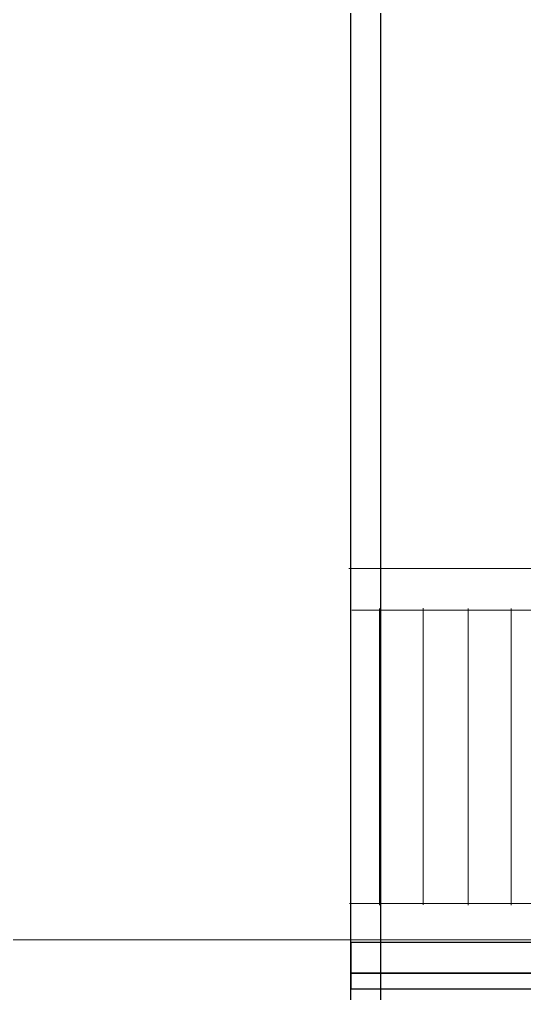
# Model space of a CAD drawing. Header units: millimetres. Extents: x 8 to 41779, y 4087 to 28530.
# Drawn here: x 15847 to 17349, y 14960 to 17854 of the extents above; entities that cross this region are included whole.
import ezdxf

# ---------------------------------------------------------------- set-up
doc = ezdxf.new("R2010")
doc.units = ezdxf.units.MM
doc.header["$LTSCALE"] = 50
doc.layers.add('05_Linien_stark', color=7, linetype='Continuous')
doc.layers.add('06_Linien_fein', color=3, linetype='Continuous')

msp = doc.modelspace()

# ---------------------------------------------------------------- linework, layer by layer
at = {"layer": '05_Linien_stark', "lineweight": 15}
for p, q in [((16826.5, 16222.7), (18826.5, 16222.7)), ((16835.1, 16098.7), (18826, 16098.7)), ((16917.4, 16104.3), (16917.4, 15222.9)), ((17047.1, 16105.2), (17047.1, 15223.8)), ((17181, 16104), (17181, 15222.7)), ((17308.5, 16104), (17308.5, 15222.6)), ((16828.2, 15227.5), (18822.5, 15227.5))]:
    msp.add_line(p, q, dxfattribs=at)
at = {"layer": '05_Linien_stark', "lineweight": 25}
for points in [[(16832.6, 19283), (16920.2, 19283), (16920.2, 12190.4), (16832.6, 12190.4)], [(16833.7, 15112.1), (18821.3, 15112.1), (18821.3, 15020.7), (16833.7, 15020.7)], [(16833.6, 15020.9), (18821.3, 15020.9), (18821.3, 14972.8), (16833.6, 14972.8)]]:
    msp.add_lwpolyline(points, close=True, dxfattribs=at)
at = {"layer": '06_Linien_fein', "lineweight": 9}
msp.add_line((18815.3, 15119.3), (12286.9, 15119.3), dxfattribs=at)

doc.saveas('drawing.dxf')
